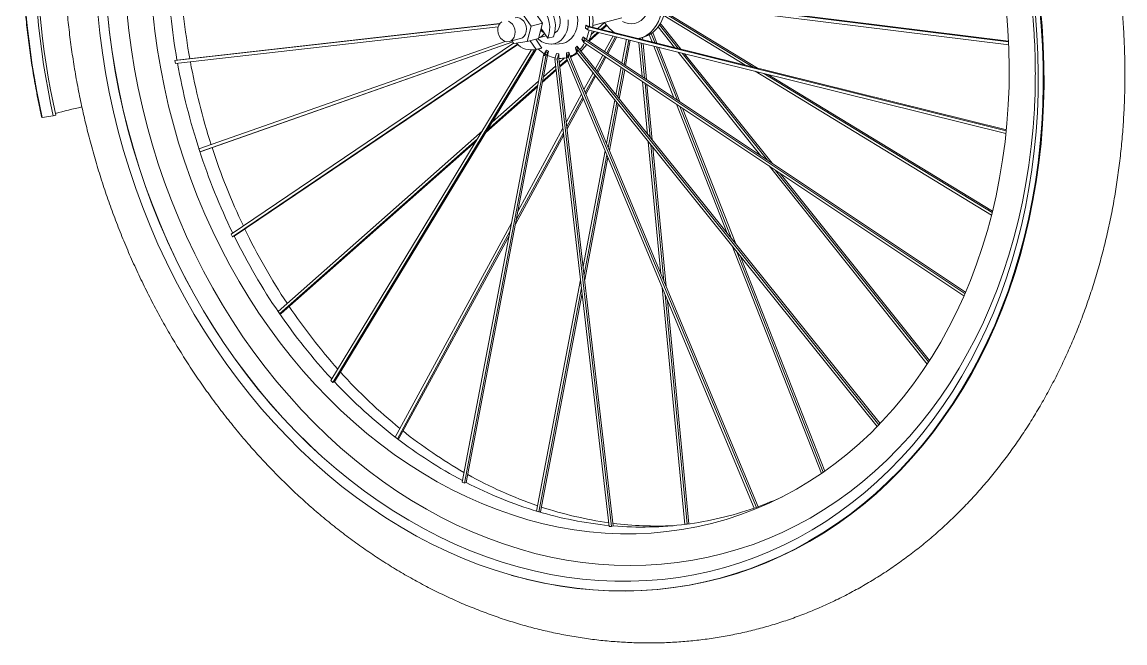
# Model space of a CAD drawing. Header units: millimetres. Extents: x -649 to 787, y -344 to 771.
# Drawn here: x 221 to 787, y -344 to -25 of the extents above; entities that cross this region are included whole.
import ezdxf

# ---------------------------------------------------------------- set-up
doc = ezdxf.new("R2010")
doc.units = ezdxf.units.MM

msp = doc.modelspace()

# ---------------------------------------------------------------- linework, layer by layer
at = {"color": 7, "linetype": 'Continuous', "lineweight": 15}
for p, q in [((556, -15.69), (727.26, -36.93)), ((561.56, -14.91), (727.19, -35.45)), ((727.18, -35.11), (562.85, -14.73)), ((482.01, -27.42), (477.18, -20.58)), ((487.85, -25.87), (483.01, -19.04)), ((550.13, -22.02), (591.72, -47.35)), ((550.5, -20.66), (596.1, -48.43)), ((598.24, -48.96), (551.53, -20.52)), ((465.85, -26.16), (299.12, -45.1)), ((465.09, -27.75), (299.38, -46.58)), ((300.13, -44.86), (465.96, -26.01)), ((480.01, -35.29), (482.01, -27.42)), ((482.01, -27.42), (487.85, -25.87)), ((485.84, -33.75), (487.85, -25.87)), ((511.99, -27.54), (510.09, -26.98)), ((511.28, -27.82), (726, -81.15)), ((726.05, -80.71), (511.99, -27.54)), ((513.73, -27.05), (528.65, -23.1)), ((519.76, -25.59), (516.33, -28.62)), ((520.61, -26.76), (518.03, -29.04)), ((518.51, -29.16), (520.87, -27.08)), ((547.2, -27.84), (555.6, -38.38)), ((547.94, -26.78), (557.59, -38.87)), ((558.92, -39.2), (548.94, -26.69)), ((470.75, -35.32), (476.58, -33.78)), ((480.01, -35.29), (485.84, -33.75)), ((485.94, -33.37), (489.72, -32.37)), ((490.57, -33.62), (487.15, -28.61)), ((493.49, -32.85), (490.57, -33.62)), ((510.39, -34.23), (508.7, -32.92)), ((511.17, -28.78), (509.93, -28.41)), ((511.12, -29.26), (725.86, -82.59)), ((516.33, -30.55), (511.76, -34.59)), ((511.76, -35.14), (516.81, -30.67)), ((514.63, -30.13), (512.87, -31.68)), ((524.07, -32.47), (519.74, -40.46)), ((525.42, -32.81), (520.86, -41.21)), ((521.42, -41.58), (526.09, -32.97)), ((537.13, -33.77), (537.14, -33.79)), ((537.68, -33.64), (539.43, -33.18)), ((538.31, -33.48), (538.37, -34.09)), ((539.21, -33.41), (539.14, -33.26)), ((539.3, -34.33), (539.21, -33.41)), ((542.68, -31.86), (544.11, -35.52)), ((543.71, -31.21), (545.53, -35.87)), ((546.61, -36.14), (544.66, -31.16)), ((468.64, -35.24), (311.43, -90.54)), ((472.54, -35.45), (311.9, -91.96)), ((312.64, -91.78), (472.59, -35.52)), ((473.03, -36.15), (327.93, -134.32)), ((474.99, -36.59), (328.58, -135.65)), ((329.57, -135.35), (475.22, -36.81)), ((483.72, -39.62), (380.1, -210.57)), ((381.05, -210.22), (484.59, -39.42)), ((472.18, -34.94), (473.17, -36.34)), ((473.17, -36.34), (480.01, -35.29)), ((481.48, -34.9), (484.57, -39.42)), ((484.33, -39.49), (487.24, -38.71)), ((484.4, -34.13), (487.49, -38.65)), ((487.49, -38.65), (484.57, -39.42)), ((487.49, -38.65), (487.24, -38.71)), ((492.23, -36.64), (496.42, -36.55)), ((505.9, -40.25), (504.75, -38.57)), ((506.94, -39.58), (505.65, -37.7)), ((661.18, -231.64), (506.94, -39.58)), ((509.41, -35.13), (508.13, -34.15)), ((509.1, -35.79), (704.27, -166.07)), ((509.67, -34.57), (704.81, -164.83)), ((705.09, -164.19), (510.39, -34.23)), ((530.93, -34.18), (528.61, -46.38)), ((532.15, -34.48), (529.74, -47.14)), ((530.48, -47.64), (532.95, -34.68)), ((537.32, -35.77), (538.99, -53.32)), ((538.56, -36.07), (540.28, -54.18)), ((541.25, -54.82), (539.48, -36.3)), ((544.95, -37.66), (555.37, -64.25)), ((546.37, -38.01), (557.11, -65.41)), ((558.43, -66.29), (547.45, -38.28)), ((299.12, -45.1), (300.13, -44.86)), ((299.38, -46.58), (299.12, -45.1)), ((482.05, -39.76), (379.13, -209.54)), ((488.33, -42.27), (446.57, -261.69)), ((489.49, -42.87), (447.73, -262.3)), ((448.64, -261.91), (490.41, -42.46)), ((489.09, -42.66), (489.25, -41.86)), ((489.25, -41.86), (489.83, -39.73)), ((490.53, -41.11), (489.61, -40.51)), ((490.41, -42.46), (490.99, -40.33)), ((495.01, -41.54), (494.23, -44.29)), ((495.45, -44.39), (494.23, -44.29)), ((494.23, -44.29), (522.09, -284.49)), ((496.23, -41.64), (495.01, -41.54)), ((496.23, -41.64), (495.45, -44.39)), ((495.45, -44.39), (523.31, -284.59)), ((496.31, -43.96), (496.23, -41.64)), ((524.17, -284.19), (496.31, -43.96)), ((499.21, -43.77), (496.56, -46.11)), ((500.45, -44.59), (496.76, -47.86)), ((496.82, -48.36), (500.62, -44.99)), ((500.12, -43.79), (596.6, -275.17)), ((500.92, -43.37), (500.19, -41.13)), ((501.23, -43.26), (500.9, -43.31)), ((500.92, -43.37), (500.93, -43.37)), ((500.97, -43.48), (500.92, -43.37)), ((501.24, -43.38), (597.73, -274.76)), ((502.05, -42.96), (501.32, -40.72)), ((598.55, -274.37), (502.05, -42.96)), ((502.09, -43.06), (502.12, -43.05)), ((502.23, -43.02), (502.12, -43.12)), ((502.28, -43.52), (503.19, -42.72)), ((505.28, -40.84), (659.72, -233.14)), ((506.18, -39.97), (660.6, -232.24)), ((518.77, -42.25), (514.86, -49.45)), ((519.89, -43), (515.78, -50.58)), ((516.23, -51.15), (520.45, -43.37)), ((557.52, -40.78), (600.03, -94.06)), ((559.51, -41.28), (603.44, -96.34)), ((605.73, -97.86), (560.84, -41.61)), ((487.76, -56.37), (494.9, -50.05)), ((494.84, -49.56), (487.88, -55.71)), ((494.64, -47.81), (488.33, -53.4)), ((528.2, -48.54), (525.5, -62.69)), ((529.33, -49.29), (526.53, -63.98)), ((527.21, -64.82), (530.07, -49.79)), ((597.08, -50.61), (718.45, -124.53)), ((485.78, -55.65), (461.99, -76.69)), ((513.79, -51.43), (509.15, -59.98)), ((514.7, -52.57), (509.81, -61.58)), ((510.14, -62.37), (515.15, -53.13)), ((539.24, -55.91), (541.82, -83.01)), ((601.45, -51.69), (718.8, -123.16)), ((718.96, -122.49), (603.59, -52.22)), ((458.76, -82.03), (485.22, -58.62)), ((485.34, -57.96), (459.47, -80.85)), ((540.53, -56.77), (543.19, -84.71)), ((544.21, -85.99), (541.49, -57.41)), ((507.86, -62.36), (500.1, -76.66)), ((508.52, -63.95), (500.37, -78.98)), ((500.5, -80.13), (508.85, -64.74)), ((524.99, -65.38), (520.73, -87.76)), ((526.02, -66.66), (521.6, -89.86)), ((522.18, -91.24), (526.7, -67.51)), ((556.66, -67.54), (582.66, -133.86)), ((236.61, -73.51), (230.92, -74.42)), ((237.9, -73.21), (236.61, -73.51)), ((558.4, -68.7), (585.16, -136.98)), ((587.06, -139.35), (559.72, -69.58)), ((456.97, -81.14), (352.03, -173.97)), ((473.91, -129.14), (498.76, -83.34)), ((498.63, -82.19), (474.32, -126.99)), ((498.36, -79.87), (475.15, -122.65)), ((311.67, -91.25), (311.43, -90.54)), ((454.45, -85.29), (352.85, -175.17)), ((353.62, -175.04), (453.73, -86.47)), ((542.18, -86.78), (548.64, -154.69)), ((543.55, -88.48), (550.2, -158.43)), ((551.37, -161.25), (544.57, -89.76)), ((311.9, -91.96), (311.67, -91.25)), ((311.9, -91.96), (312.64, -91.78)), ((520.01, -91.5), (508.71, -150.88)), ((520.89, -93.61), (509.19, -155.04)), ((509.51, -157.78), (521.47, -94.99)), ((604.18, -99.26), (685.4, -201.05)), ((607.59, -101.53), (686.11, -199.95)), ((686.59, -199.21), (609.87, -103.06)), ((471.89, -128.65), (412.23, -238.6)), ((328.58, -135.65), (327.93, -134.32)), ((328.58, -135.65), (329.57, -135.35)), ((471.06, -132.99), (413.31, -239.43)), ((414.11, -239.34), (470.65, -135.14)), ((585.2, -140.35), (631.05, -257.33)), ((587.71, -143.47), (632.06, -256.63)), ((632.83, -256.1), (589.61, -145.84)), ((507.4, -157.78), (484.77, -276.63)), ((507.88, -161.95), (485.97, -276.99)), ((549.31, -161.76), (560.89, -283.46)), ((486.82, -276.92), (508.2, -164.68)), ((550.87, -165.51), (562.08, -283.31)), ((562.98, -283.19), (552.05, -168.32)), ((352.44, -174.57), (352.03, -173.97)), ((352.85, -175.17), (352.44, -174.57)), ((352.85, -175.17), (353.62, -175.04)), ((380.1, -210.57), (379.13, -209.54)), ((380.1, -210.57), (381.05, -210.22)), ((412.77, -239.02), (412.23, -238.6)), ((413.31, -239.43), (412.77, -239.02)), ((413.31, -239.43), (414.11, -239.34)), ((447.73, -262.3), (446.57, -261.69)), ((447.73, -262.3), (448.64, -261.91)), ((485.37, -276.81), (484.77, -276.63)), ((485.97, -276.99), (485.37, -276.81)), ((485.97, -276.99), (486.82, -276.92)), ((597.73, -274.76), (596.6, -275.17)), ((597.73, -274.76), (598.55, -274.37)), ((522.09, -284.49), (523.31, -284.59)), ((524.17, -284.19), (523.31, -284.59)), ((561.49, -283.39), (560.89, -283.46)), ((562.08, -283.31), (561.49, -283.39)), ((471.48, -309.45), (471.74, -309.52))]:
    msp.add_line(p, q, dxfattribs=at)
at = {"color": 144, "linetype": 'Continuous', "lineweight": 0}
for p, q in [((510.09, -26.98), (509.93, -28.41)), ((510.09, -26.98), (511.28, -27.82)), ((511.28, -27.82), (511.12, -29.26)), ((547.19, -27.83), (547.2, -27.84)), ((547.94, -26.78), (547.2, -27.84)), ((547.93, -26.77), (547.94, -26.78)), ((548.94, -26.69), (548.28, -26.21)), ((508.7, -32.92), (508.13, -34.15)), ((508.7, -32.92), (509.67, -34.57)), ((509.93, -28.41), (511.12, -29.26)), ((542.67, -31.85), (542.68, -31.86)), ((543.71, -31.21), (542.68, -31.86)), ((543.34, -31.45), (543.34, -31.44)), ((543.7, -31.2), (543.71, -31.21)), ((544.66, -31.16), (544.33, -30.74)), ((505.65, -37.7), (504.75, -38.57)), ((504.75, -38.57), (505.28, -40.84)), ((505.65, -37.7), (506.18, -39.97)), ((508.13, -34.15), (509.1, -35.79)), ((509.67, -34.57), (509.1, -35.79)), ((489.83, -39.73), (488.33, -42.27)), ((489.49, -42.87), (488.33, -42.27)), ((489.89, -42.19), (489.25, -41.86)), ((490.99, -40.33), (489.49, -42.87)), ((490.99, -40.33), (489.83, -39.73)), ((500.19, -41.13), (500.12, -43.79)), ((501.24, -43.38), (500.12, -43.79)), ((501.32, -40.72), (500.19, -41.13)), ((501.25, -43.25), (500.92, -43.37)), ((501.32, -40.72), (501.24, -43.38)), ((506.18, -39.97), (505.28, -40.84))]:
    msp.add_line(p, q, dxfattribs=at)
at = {"color": 7, "linetype": 'Continuous', "lineweight": 15, "flags": 128}
for points in [[(489.64, -10.92), (490.18, -10.65), (491.87, -10.08), (493.64, -9.88), (495.45, -10.03), (497.25, -10.55), (498.98, -11.41), (500.61, -12.6), (502.09, -14.07), (503.37, -15.79), (504.42, -17.72), (505.21, -19.79), (505.73, -21.96), (505.95, -24.16), (505.88, -26.34), (505.51, -28.43), (504.85, -30.38), (503.92, -32.13), (502.75, -33.65), (501.37, -34.87), (499.81, -35.78), (498.12, -36.35), (496.42, -36.55)], [(481.22, -14.19), (482.95, -14.64), (484.64, -15.43), (486.22, -16.53), (487.67, -17.92), (488.93, -19.56), (489.97, -21.39), (490.77, -23.38), (491.3, -25.46), (491.54, -27.59), (491.51, -29.69), (491.18, -31.72), (490.57, -33.62)], [(484.13, -13.42), (485.87, -13.87), (487.55, -14.66), (489.14, -15.76), (490.58, -17.15), (491.84, -18.79), (492.88, -20.62), (493.68, -22.61), (494.21, -24.69), (494.46, -26.82), (494.42, -28.92), (494.09, -30.95), (493.49, -32.85)], [(490.34, -16.89), (491.65, -17.09), (492.93, -17.62), (494.12, -18.47), (495.16, -19.59), (496, -20.94), (496.6, -22.43), (496.94, -24.02), (496.99, -25.62), (496.76, -27.15), (496.26, -28.56), (495.51, -29.76), (494.54, -30.71), (494.08, -31.02)], [(549.35, -16.63), (549.3, -17.5), (548.96, -20.12), (548.33, -22.62), (547.43, -24.96), (546.26, -27.11), (544.86, -29.02), (543.25, -30.66), (541.44, -32), (539.48, -33.03), (537.4, -33.71), (537.13, -33.77)], [(743.05, -17.13), (743.97, -27.3), (744.6, -37.46), (744.95, -47.6), (745, -57.71), (744.77, -67.78), (744.26, -77.79), (743.46, -87.74), (742.37, -97.61), (741, -107.39), (739.34, -117.07), (737.41, -126.63), (735.2, -136.08), (732.71, -145.38), (729.95, -154.54), (726.92, -163.55), (723.62, -172.38), (720.07, -181.04), (716.25, -189.51), (712.18, -197.79), (707.87, -205.85), (703.31, -213.7), (698.51, -221.32), (693.48, -228.71), (688.22, -235.85), (682.75, -242.74), (677.06, -249.36), (671.16, -255.72), (665.07, -261.81), (658.78, -267.61), (652.3, -273.12), (645.65, -278.33), (638.83, -283.24), (631.84, -287.84), (624.7, -292.13), (617.42, -296.1), (610, -299.74), (602.45, -303.06), (594.79, -306.05), (587.01, -308.7), (579.13, -311.01), (571.16, -312.98), (563.11, -314.6), (554.99, -315.88), (546.8, -316.82), (538.56, -317.4), (530.28, -317.64), (521.96, -317.53), (513.62, -317.07), (505.26, -316.26), (496.9, -315.1), (488.55, -313.6), (480.21, -311.75), (471.89, -309.56), (463.61, -307.04), (455.38, -304.17), (447.19, -300.97), (439.08, -297.44), (431.03, -293.59), (423.07, -289.42), (415.21, -284.93), (407.44, -280.13), (399.78, -275.02), (392.25, -269.62), (384.84, -263.92), (377.57, -257.94), (370.45, -251.68), (363.48, -245.15), (356.68, -238.35), (350.04, -231.3), (343.58, -224), (337.31, -216.46), (331.24, -208.69), (325.36, -200.71), (319.69, -192.51), (314.24, -184.11), (309, -175.51), (304, -166.74), (299.22, -157.79), (294.69, -148.69), (290.39, -139.43), (286.35, -130.04), (282.56, -120.52), (279.03, -110.88), (275.76, -101.13), (272.76, -91.29), (270.02, -81.37), (267.56, -71.38), (265.38, -61.33), (263.47, -51.23), (261.85, -41.1), (260.5, -30.94), (259.44, -20.78)], [(741, -21.77), (741.77, -31.83), (742.25, -41.88), (742.45, -51.91), (742.36, -61.89), (741.99, -71.83), (741.33, -81.71), (740.39, -91.52), (739.16, -101.25), (737.65, -110.87), (735.87, -120.4), (733.8, -129.8), (731.46, -139.07), (728.85, -148.21), (725.96, -157.19), (722.82, -166.01), (719.4, -174.66), (715.73, -183.12), (711.81, -191.39), (707.64, -199.46), (703.22, -207.32), (698.57, -214.95), (693.68, -222.35), (688.56, -229.52), (683.22, -236.43), (677.67, -243.09), (671.91, -249.49), (665.94, -255.61), (659.79, -261.45), (653.44, -267.01), (646.92, -272.27), (640.22, -277.23), (633.36, -281.89), (626.34, -286.24), (619.18, -290.27), (611.88, -293.99), (604.45, -297.37), (596.89, -300.43), (589.23, -303.15), (581.46, -305.54), (573.6, -307.59), (565.65, -309.3), (557.63, -310.67), (549.54, -311.69), (541.4, -312.36), (533.21, -312.69), (524.98, -312.67), (516.73, -312.3), (508.46, -311.58), (500.18, -310.52), (491.91, -309.12), (483.65, -307.37), (475.41, -305.28), (467.21, -302.85), (459.05, -300.09), (450.94, -296.99), (442.89, -293.56), (434.91, -289.81), (427.02, -285.74), (419.21, -281.36), (411.5, -276.66), (403.9, -271.66), (396.42, -266.36), (389.07, -260.77), (381.85, -254.9), (374.78, -248.74), (367.86, -242.32), (361.1, -235.63), (354.5, -228.68), (348.09, -221.49), (341.86, -214.06), (335.82, -206.4), (329.98, -198.52), (324.34, -190.42), (318.92, -182.13), (313.72, -173.64), (308.74, -164.97), (303.99, -156.13), (299.48, -147.13), (295.21, -137.98), (291.19, -128.69), (287.43, -119.27), (283.91, -109.74), (280.66, -100.1), (277.68, -90.37), (274.96, -80.55), (272.51, -70.66), (270.34, -60.71), (268.44, -50.72), (266.83, -40.69), (265.49, -30.64), (264.44, -20.58)], [(373.22, -247.33), (367.99, -242.44), (361.23, -235.74), (354.63, -228.79), (348.21, -221.59), (341.97, -214.16), (335.93, -206.49), (330.08, -198.6), (324.44, -190.5), (319.01, -182.2), (313.81, -173.71), (308.82, -165.03), (304.07, -156.18), (299.56, -147.17), (295.29, -138.02), (291.26, -128.72), (287.49, -119.29), (283.98, -109.75), (280.72, -100.1), (277.73, -90.36), (275.01, -80.53), (272.56, -70.64), (270.39, -60.68), (268.49, -50.68), (266.88, -40.64), (265.54, -30.58), (264.49, -20.51)], [(740.49, -69.55), (740.48, -69.83), (739.82, -79.57), (738.87, -89.25), (737.65, -98.84), (736.14, -108.34), (734.35, -117.72), (732.29, -126.99), (729.95, -136.13), (727.34, -145.13), (724.46, -153.97), (721.32, -162.66), (717.91, -171.16), (714.25, -179.49), (710.33, -187.62), (706.17, -195.54), (701.77, -203.25), (697.12, -210.74), (692.25, -218), (687.15, -225.01), (681.83, -231.78), (676.3, -238.28), (670.56, -244.53), (664.62, -250.49), (658.49, -256.18), (652.17, -261.58), (645.68, -266.68), (639.02, -271.49), (632.2, -275.99), (625.23, -280.17), (618.11, -284.04), (610.85, -287.59), (603.47, -290.81), (595.97, -293.71), (588.37, -296.26), (580.66, -298.49), (572.87, -300.37), (564.99, -301.91), (557.04, -303.11), (549.04, -303.96), (540.98, -304.47), (532.88, -304.63), (524.74, -304.44), (516.59, -303.91), (508.42, -303.03), (500.26, -301.81), (492.1, -300.24), (483.96, -298.34), (475.84, -296.09), (467.77, -293.51), (459.74, -290.59), (451.77, -287.34), (443.87, -283.77), (436.04, -279.88), (428.3, -275.67), (420.66, -271.15), (413.12, -266.32), (405.7, -261.19), (398.4, -255.77), (391.23, -250.07), (384.2, -244.08), (377.32, -237.82), (370.6, -231.29), (364.05, -224.51), (357.67, -217.47), (351.47, -210.2), (345.46, -202.7), (339.65, -194.97), (334.04, -187.03), (328.64, -178.88), (323.46, -170.55), (318.51, -162.03), (313.78, -153.33), (309.29, -144.48), (305.04, -135.47), (301.03, -126.32), (297.28, -117.04), (293.78, -107.65), (290.54, -98.14), (287.57, -88.55), (284.86, -78.86), (282.42, -69.11), (280.26, -59.3), (278.37, -49.44), (276.76, -39.54), (275.43, -29.62), (274.39, -19.69)], [(726.11, -19.75), (726.86, -29.43), (727.34, -39.11), (727.52, -48.75), (727.42, -58.36), (727.03, -67.92), (726.35, -77.42), (725.39, -86.84), (724.14, -96.18), (722.61, -105.42), (720.79, -114.54), (718.7, -123.54), (716.33, -132.41), (713.69, -141.13), (710.78, -149.7), (707.61, -158.09), (704.17, -166.3), (700.48, -174.33), (696.53, -182.15), (692.33, -189.76), (687.9, -197.15), (683.23, -204.31), (678.32, -211.22), (673.2, -217.89), (667.86, -224.3), (662.31, -230.45), (656.55, -236.32), (650.6, -241.91), (644.47, -247.21), (638.15, -252.21), (631.66, -256.91), (625.01, -261.3), (618.21, -265.38), (611.26, -269.14), (604.18, -272.57), (596.97, -275.67), (589.64, -278.44), (582.2, -280.88), (574.67, -282.97), (567.04, -284.72), (559.34, -286.12), (551.57, -287.18), (543.74, -287.89), (535.87, -288.25), (527.95, -288.26), (520.01, -287.92), (512.06, -287.24), (504.09, -286.2), (496.13, -284.82), (488.18, -283.09), (480.26, -281.02), (472.37, -278.6), (464.53, -275.86), (456.75, -272.77), (449.02, -269.36), (441.38, -265.62), (433.82, -261.57), (426.35, -257.2), (418.99, -252.51), (411.75, -247.53), (404.62, -242.25), (397.64, -236.68), (390.79, -230.83), (384.1, -224.7), (377.56, -218.3), (371.2, -211.65), (365.01, -204.75), (359.01, -197.6), (353.2, -190.23), (347.59, -182.63), (342.19, -174.82), (337, -166.81), (332.03, -158.61), (327.3, -150.23), (322.79, -141.67), (318.53, -132.96), (314.51, -124.1), (310.75, -115.11), (307.23, -105.99), (303.98, -96.76), (301, -87.43), (298.28, -78.01), (295.84, -68.52), (293.67, -58.96), (291.77, -49.36), (290.16, -39.71), (288.83, -30.04), (287.79, -20.36)], [(743.46, -17.05), (744.37, -27.23), (745, -37.39), (745.35, -47.54), (745.41, -57.66), (745.18, -67.73), (744.66, -77.75), (743.86, -87.7), (742.77, -97.58), (741.4, -107.36), (739.74, -117.04), (737.81, -126.61), (735.59, -136.06), (733.1, -145.37), (730.34, -154.54), (727.31, -163.55), (724.01, -172.39), (720.46, -181.05), (716.64, -189.53), (712.57, -197.8), (708.25, -205.87), (703.69, -213.72), (698.89, -221.35), (693.86, -228.74), (688.6, -235.88), (683.12, -242.78), (677.43, -249.41), (671.53, -255.77), (665.43, -261.86), (659.13, -267.66), (652.66, -273.17), (646, -278.39), (639.17, -283.3), (632.19, -287.9), (625.05, -292.19), (617.76, -296.17), (610.33, -299.81), (602.78, -303.13), (595.11, -306.12), (587.33, -308.77), (579.45, -311.08), (571.48, -313.05), (563.42, -314.68), (555.29, -315.96), (547.1, -316.9), (538.86, -317.48), (530.57, -317.72), (522.25, -317.61), (513.9, -317.15), (505.54, -316.34), (497.18, -315.18), (488.82, -313.68), (480.47, -311.83), (472.15, -309.64), (471.74, -309.52)], [(542.61, -17.58), (542.43, -18.36), (541.8, -20.24), (540.91, -21.93), (539.78, -23.38), (538.45, -24.57), (536.95, -25.44), (535.32, -25.98), (533.62, -26.18), (531.87, -26.03), (530.14, -25.54), (529.02, -25.02)], [(466.95, -25.12), (466.05, -25.9), (465.38, -26.96), (464.98, -28.23), (464.88, -29.62), (465.08, -31.03), (465.57, -32.38), (466.31, -33.56), (467.27, -34.51), (468.36, -35.14), (469.53, -35.42), (470.67, -35.34), (471.73, -34.89), (472.63, -34.11), (473.3, -33.05), (473.7, -31.78), (473.81, -30.39)], [(473.81, -30.39), (473.61, -28.97), (473.12, -27.63), (472.37, -26.44), (471.41, -25.5), (470.32, -24.87)], [(476.58, -33.78), (477.56, -33.35), (478.46, -32.57), (479.13, -31.51), (479.53, -30.24), (479.64, -28.85), (479.44, -27.43), (478.95, -26.08), (478.2, -24.9), (477.24, -23.96), (476.15, -23.33), (474.99, -23.04), (473.84, -23.13), (473.76, -23.14)], [(500.99, -24.12), (501.06, -26.21), (500.84, -28.25), (500.33, -30.17), (499.56, -31.92), (498.53, -33.45), (497.28, -34.72), (495.86, -35.69), (494.29, -36.33), (492.62, -36.63), (490.9, -36.57), (489.19, -36.15), (487.52, -35.4), (485.95, -34.33), (485.42, -33.86)], [(505.79, -41.47), (503.92, -42.44), (502.12, -43.05)], [(230.92, -74.42), (230.7, -74.36), (230.7, -74.35)]]:
    msp.add_lwpolyline(points, dxfattribs=at)
at = {"color": 144, "linetype": 'Continuous', "lineweight": 0, "flags": 128}
msp.add_lwpolyline([(487.45, -29.05), (487.17, -29.53), (486.79, -30.01)], dxfattribs=at)
at = {"color": 7, "linetype": 'Continuous', "lineweight": 15}
for centre, radius, start, end in [((642.86, 17), 421.96, 177.6144, 192.5131), ((635.05, 14.94), 408.14, 177.4403, 192.5163), ((635.63, 15.08), 407.41, 177.4984, 192.5158), ((626.65, 12.31), 331.49, 181.9718, 189.9299), ((635.15, 14.52), 333.63, 182.5281, 190.1209), ((486.86, -25.52), 25.2, 355.416, 8.4749), ((488.95, -25.05), 24.86, 353.2977, 7.8205), ((531.71, -16.41), 19.25, 327.457, 343.0902), ((537.67, -13.4), 21.66, 214.2385, 232.861), ((534.93, -18.63), 15.33, 304.8971, 323.1038), ((492.51, -24.67), 7.27, 222.4143, 238.0537), ((490.61, -26.01), 21.41, 337.4615, 350.8594), ((493.29, -25.83), 20.44, 333.3515, 348.7921), ((535.98, -20.14), 13.49, 284.846, 299.7629), ((482.3, -29.4), 10.27, 220.9245, 282.7791), ((499.05, -24.8), 19.67, 226.8563, 238.411), ((494.72, -27.98), 16.84, 316.5, 331.344), ((497.25, -28.15), 15.84, 310.2109, 327.0857), ((497.25, -28.11), 15.88, 244.4976, 259.6169), ((496.91, -30.37), 13.6, 267.4611, 283.1879), ((496.72, -30.09), 13.92, 292.4864, 308.5327), ((633.26, 13.37), 338.18, 190.1903, 198.0207), ((641.5, 15.55), 340.06, 190.3786, 197.7879), ((357.13, -529.6), 472.69, 102.9374, 104.6363), ((637.51, 14.15), 335.83, 198.037, 205.4318), ((629.12, 11.92), 333.8, 198.0038, 205.8732), ((615.66, 5.23), 318.77, 206.1682, 214.3367), ((625.3, 8.22), 322.26, 205.7283, 213.5406), ((597, -7.62), 296.11, 214.3209, 222.7737), ((606.86, -4.15), 300.05, 213.8759, 221.6688), ((586.89, -22.22), 273.12, 222.0581, 230.898), ((576.33, -27), 267.78, 223.1752, 232.3509), ((569.48, -43.75), 245.43, 231.3605, 240.2025), ((558.95, -49.6), 239.26, 232.3418, 242.0265), ((556.01, -67.54), 218.08, 240.7417, 251.0796), ((546.41, -73.54), 212.23, 242.5693, 253.2849), ((539.12, -111.48), 173.39, 290.0448, 294.5069), ((540.38, -93.47), 191.41, 253.2978, 264.5009), ((548.87, -88.39), 196.05, 251.6908, 262.0841), ((539.58, -112.74), 172.05, 277.3145, 289.3413), ((546.82, -102.69), 181.6, 262.7884, 272.5508), ((539.03, -107.51), 177.31, 265.1929, 277.2753)]:
    msp.add_arc(centre, radius, start, end, dxfattribs=at)
at = {"color": 144, "linetype": 'Continuous', "lineweight": 0}
for centre, radius, start, end in [((533.72, -17.63), 16.9, 322.8594, 325.0535), ((533.38, -17.39), 17.31, 325.0535, 327.2127), ((484.42, -28.36), 5.23, 285.7217, 328.1389), ((535.76, -19.74), 13.94, 299.6988, 302.1927), ((535.66, -19.57), 14.14, 302.1929, 304.6638), ((498.01, -26.44), 17.72, 240.3716, 242.4971), ((496.94, -30.58), 13.38, 287.2805, 288.7014)]:
    msp.add_arc(centre, radius, start, end, dxfattribs=at)
at = {"color": 7, "linetype": 'Continuous', "lineweight": 15}
for points, knots in [([(242.34, 2.72), (242.4, 0.91), (242.6, -4.27), (243.13, -12.83), (244, -22.96), (245.14, -33.08), (246.53, -43.19), (248.18, -53.27), (250.09, -63.32), (252.25, -73.33), (254.66, -83.28), (257.32, -93.17), (260.23, -102.99), (263.39, -112.73), (266.78, -122.38), (270.41, -131.93), (274.28, -141.36), (278.38, -150.69), (282.7, -159.88), (287.25, -168.94), (292.02, -177.85), (297, -186.62), (302.2, -195.22), (307.6, -203.65), (313.19, -211.9), (318.99, -219.97), (324.97, -227.84), (331.14, -235.52), (337.49, -242.98), (344, -250.23), (350.69, -257.25), (357.53, -264.05), (364.53, -270.61), (371.67, -276.92), (378.96, -282.98), (386.37, -288.79), (393.92, -294.33), (401.58, -299.61), (409.35, -304.61), (417.22, -309.34), (425.19, -313.78), (433.24, -317.94), (441.37, -321.8), (449.58, -325.37), (457.84, -328.64), (466.16, -331.61), (474.53, -334.28), (482.93, -336.64), (491.36, -338.69), (499.82, -340.42), (508.28, -341.85), (516.75, -342.97), (525.21, -343.76), (533.66, -344.25), (542.09, -344.42), (550.49, -344.28), (558.86, -343.82), (567.17, -343.06), (575.44, -341.98), (583.64, -340.59), (591.78, -338.89), (599.84, -336.88), (607.82, -334.57), (615.71, -331.96), (623.5, -329.04), (631.19, -325.83), (638.76, -322.33), (646.22, -318.53), (653.55, -314.45), (660.75, -310.08), (667.8, -305.43), (674.71, -300.5), (681.47, -295.3), (688.07, -289.84), (694.51, -284.11), (700.77, -278.13), (706.85, -271.89), (712.75, -265.41), (718.46, -258.69), (723.98, -251.73), (729.29, -244.55), (734.4, -237.15), (739.29, -229.54), (743.97, -221.72), (748.43, -213.7), (752.66, -205.5), (756.66, -197.11), (760.42, -188.55), (763.95, -179.82), (767.24, -170.94), (770.28, -161.91), (773.07, -152.74), (775.62, -143.45), (777.91, -134.03), (779.95, -124.5), (781.73, -114.87), (783.26, -105.14), (784.52, -95.33), (785.53, -85.45), (786.27, -75.51), (786.75, -65.51), (786.97, -55.46), (786.93, -45.38), (786.63, -35.28), (786.06, -25.16), (785.24, -15.03), (784.15, -4.9), (782.8, 5.21), (781.2, 15.3), (779.34, 25.35), (777.23, 35.37), (774.86, 45.33), (772.25, 55.23), (769.39, 65.07), (766.28, 74.82), (762.93, 84.49), (759.34, 94.05), (755.52, 103.51), (751.46, 112.86), (747.18, 122.08), (742.67, 131.16), (737.94, 140.1), (733, 148.89), (727.85, 157.53), (722.49, 165.99), (716.92, 174.28), (711.17, 182.38), (705.22, 190.29), (699.08, 198), (692.77, 205.51), (686.29, 212.8), (679.63, 219.86), (672.82, 226.7), (665.85, 233.3), (658.73, 239.66), (651.47, 245.77), (644.08, 251.63), (636.56, 257.22), (628.92, 262.55), (621.17, 267.61), (613.32, 272.38), (605.37, 276.88), (597.33, 281.09), (589.21, 285.01), (581.02, 288.64), (572.76, 291.96), (564.45, 294.99), (556.09, 297.71), (547.7, 300.13), (539.27, 302.23), (530.82, 304.03), (522.36, 305.52), (513.89, 306.69), (505.43, 307.55), (496.97, 308.09), (488.54, 308.32), (480.13, 308.24), (471.76, 307.84), (463.44, 307.13), (455.16, 306.11), (446.94, 304.78), (438.79, 303.14), (430.71, 301.19), (422.72, 298.93), (414.81, 296.38), (407, 293.52), (399.3, 290.36), (391.7, 286.91), (384.22, 283.17), (376.87, 279.14), (369.65, 274.82), (363.42, 270.81), (359.67, 268.14), (358.21, 267.11)], [0, 0, 0, 0, 0.003176, 0.009092, 0.015009, 0.020925, 0.026842, 0.032759, 0.038676, 0.044593, 0.05051, 0.056427, 0.062345, 0.068262, 0.07418, 0.080098, 0.086015, 0.091934, 0.097852, 0.10377, 0.109689, 0.115607, 0.121526, 0.127445, 0.133363, 0.139282, 0.1452, 0.151118, 0.157035, 0.162952, 0.168867, 0.174782, 0.180695, 0.186607, 0.192517, 0.198425, 0.20433, 0.210233, 0.216133, 0.222029, 0.227922, 0.23381, 0.239695, 0.245574, 0.251449, 0.257318, 0.263181, 0.269039, 0.274891, 0.280737, 0.286577, 0.292411, 0.298239, 0.304062, 0.309879, 0.315692, 0.3215, 0.327303, 0.333104, 0.338901, 0.344697, 0.35049, 0.356283, 0.362076, 0.36787, 0.373664, 0.37946, 0.385259, 0.391061, 0.396867, 0.402677, 0.408492, 0.414311, 0.420136, 0.425967, 0.431803, 0.437645, 0.443493, 0.449346, 0.455205, 0.46107, 0.466939, 0.472814, 0.478693, 0.484576, 0.490464, 0.496355, 0.50225, 0.508147, 0.514048, 0.519951, 0.525856, 0.531763, 0.537672, 0.543582, 0.549494, 0.555406, 0.56132, 0.567234, 0.573149, 0.579064, 0.584979, 0.590895, 0.596812, 0.602728, 0.608644, 0.614561, 0.620478, 0.626395, 0.632312, 0.638229, 0.644146, 0.650063, 0.65598, 0.661898, 0.667815, 0.673733, 0.679651, 0.685569, 0.691487, 0.697406, 0.703324, 0.709243, 0.715162, 0.72108, 0.726999, 0.732917, 0.738836, 0.744753, 0.750671, 0.756587, 0.762503, 0.768418, 0.774332, 0.780244, 0.786154, 0.792062, 0.797968, 0.803872, 0.809772, 0.815669, 0.821562, 0.827452, 0.833337, 0.839217, 0.845093, 0.850963, 0.856827, 0.862686, 0.868539, 0.874386, 0.880228, 0.886063, 0.891892, 0.897716, 0.903534, 0.909347, 0.915156, 0.920961, 0.926762, 0.93256, 0.938355, 0.944149, 0.949942, 0.955735, 0.961528, 0.967323, 0.973119, 0.978917, 0.984718, 0.990523, 0.996333, 1, 1, 1, 1]), ([(685.01, 139.13), (685.29, 138.7), (687.25, 135.72), (690.71, 130.03), (695.36, 122.06), (699.79, 113.91), (704.03, 105.62), (708.05, 97.2), (711.86, 88.64), (715.45, 79.97), (718.81, 71.19), (721.95, 62.31), (724.87, 53.34), (727.54, 44.29), (729.98, 35.17), (732.19, 25.99), (734.15, 16.76), (735.86, 7.5), (737.34, -1.79), (738.56, -11.1), (739.54, -20.42), (740.26, -29.73), (740.74, -39.03), (740.97, -48.3), (740.93, -57.54), (740.76, -64.64), (740.52, -68.64), (740.46, -69.6)], [0, 0, 0, 0, 0.007233, 0.049824, 0.092413, 0.135, 0.177587, 0.220173, 0.262758, 0.305343, 0.347928, 0.390512, 0.433096, 0.47568, 0.518262, 0.560844, 0.603425, 0.646005, 0.688583, 0.73116, 0.773735, 0.816308, 0.85888, 0.901451, 0.94402, 0.986588, 1, 1, 1, 1]), ([(220.97, 34.64), (220.89, 32.98), (220.66, 27.86), (220.55, 19.24), (220.64, 8.77), (221, -1.72), (221.62, -12.22), (222.5, -22.73), (223.64, -33.24), (225.05, -43.73), (226.71, -54.19), (228.58, -64.41), (230.01, -71.11), (230.7, -74.35)], [0, 0, 0, 0, 0.045921, 0.14192, 0.237924, 0.333933, 0.429946, 0.525962, 0.621981, 0.718002, 0.814025, 0.910049, 1, 1, 1, 1])]:
    msp.add_open_spline(points, degree=3, knots=knots, dxfattribs=at)

doc.saveas('drawing.dxf')
